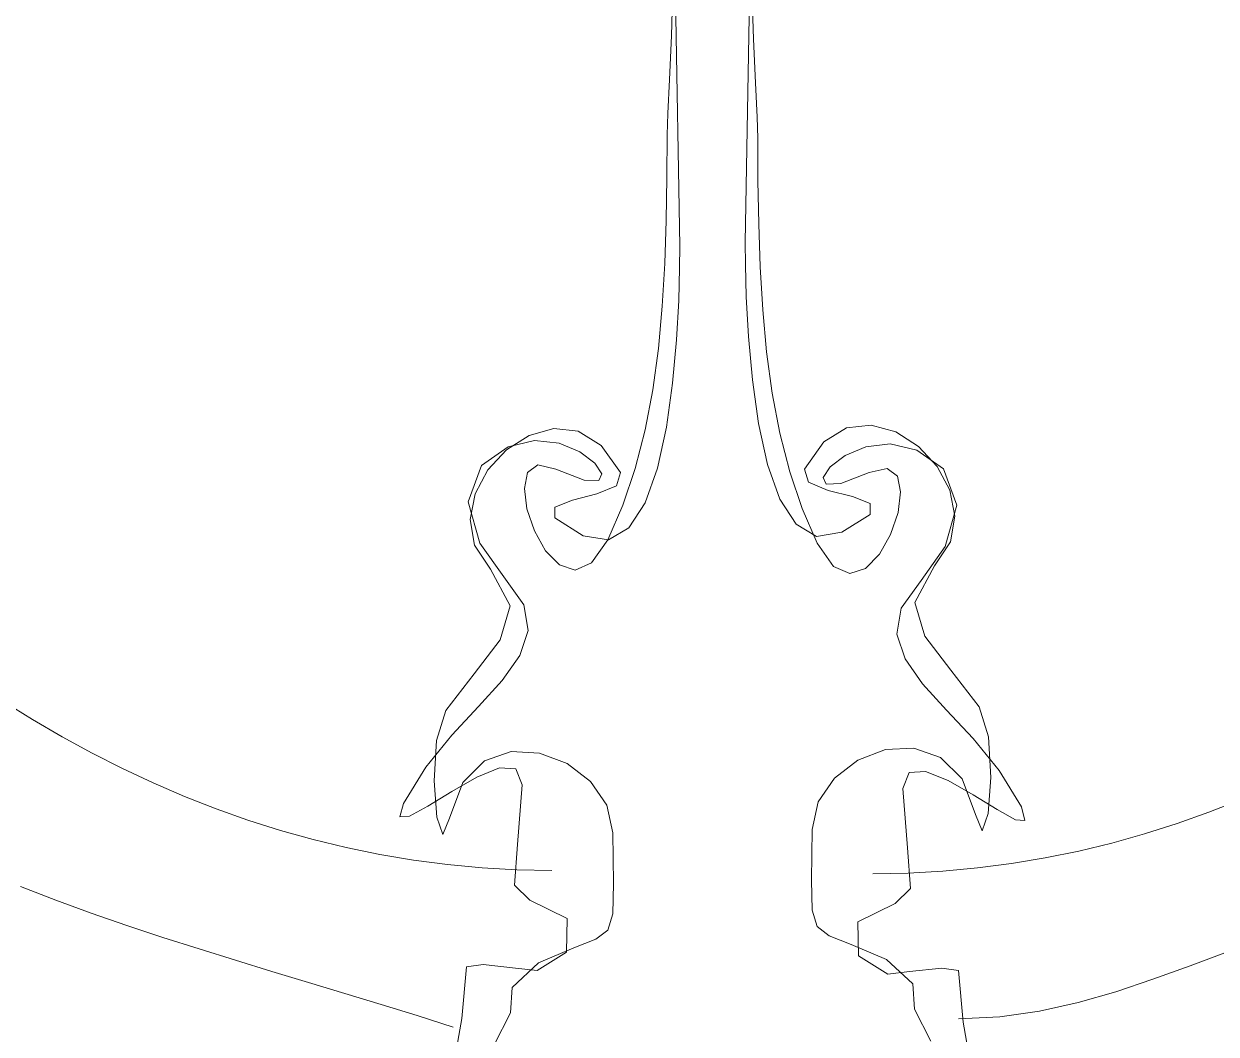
# Model space of a CAD drawing. Header units: centimetres. Extents: x -377343 to 693706, y 194584 to 813780.
# Drawn here: x 199272.62 to 199308.76, y 498018.21 to 498048.83 of the extents above; entities that cross this region are included whole.
import ezdxf

# ---------------------------------------------------------------- set-up
doc = ezdxf.new("R2010")
doc.units = ezdxf.units.CM
doc.layers.add('PIPA', color=11, linetype='Continuous')
doc.layers.add('TEXT', color=7, linetype='Continuous')

msp = doc.modelspace()

# ---------------------------------------------------------------- linework, layer by layer
at = {"layer": 'PIPA', "lineweight": 35, "extrusion": (0, 0.816497, 0.57735), "elevation": 193451.324}
msp.add_lwpolyline([(-421704.212, -325591.681), (-159560.265, -63447.734), (377343.333, -600351.331), (-158232.47, -1135927.133), (-693706.405, -600453.199), (-454216.825, -360963.619)], dxfattribs=at)
at = {"layer": 'TEXT', "color": 2, "linetype": 'Continuous', "lineweight": 13}
for p, q in [((199292.282, 498055.272), (199292.507, 498042.097)), ((199292.282, 498055.272), (199292.507, 498042.097)), ((199294.713, 498055.378), (199294.488, 498042.203)), ((199294.713, 498055.378), (199294.488, 498042.203)), ((199292.251, 498048.472), (199292.3, 498049.976)), ((199292.251, 498048.472), (199292.3, 498049.976)), ((199294.744, 498048.366), (199294.695, 498049.87)), ((199294.744, 498048.366), (199294.695, 498049.87)), ((199292.193, 498047.147), (199292.251, 498048.472)), ((199292.193, 498047.147), (199292.251, 498048.472)), ((199294.802, 498047.041), (199294.744, 498048.366)), ((199294.802, 498047.041), (199294.744, 498048.366)), ((199292.144, 498046.109), (199292.193, 498047.147)), ((199292.144, 498046.109), (199292.193, 498047.147)), ((199294.851, 498046.003), (199294.802, 498047.041)), ((199294.851, 498046.003), (199294.802, 498047.041)), ((199292.123, 498045.468), (199292.144, 498046.109)), ((199292.123, 498045.468), (199292.144, 498046.109)), ((199294.872, 498045.362), (199294.851, 498046.003)), ((199294.872, 498045.362), (199294.851, 498046.003)), ((199292.118, 498044.176), (199292.123, 498045.468)), ((199292.118, 498044.176), (199292.123, 498045.468)), ((199294.876, 498044.07), (199294.872, 498045.362)), ((199294.876, 498044.07), (199294.872, 498045.362)), ((199292.098, 498042.873), (199292.118, 498044.176)), ((199292.098, 498042.873), (199292.118, 498044.176)), ((199294.897, 498042.767), (199294.876, 498044.07)), ((199294.897, 498042.767), (199294.876, 498044.07)), ((199292.053, 498041.569), (199292.098, 498042.873)), ((199292.053, 498041.569), (199292.098, 498042.873)), ((199294.941, 498041.463), (199294.897, 498042.767)), ((199294.941, 498041.463), (199294.897, 498042.767)), ((199292.507, 498042.097), (199292.501, 498041.431)), ((199292.507, 498042.097), (199292.501, 498041.431)), ((199294.488, 498042.203), (199294.494, 498041.537)), ((199294.488, 498042.203), (199294.494, 498041.537)), ((199291.976, 498040.272), (199292.053, 498041.569)), ((199291.976, 498040.272), (199292.053, 498041.569)), ((199294.494, 498041.537), (199294.522, 498040.554)), ((199294.494, 498041.537), (199294.522, 498040.554)), ((199292.501, 498041.431), (199292.473, 498040.448)), ((199292.501, 498041.431), (199292.473, 498040.448)), ((199295.019, 498040.166), (199294.941, 498041.463)), ((199295.019, 498040.166), (199294.941, 498041.463)), ((199292.473, 498040.448), (199292.406, 498039.249)), ((199292.473, 498040.448), (199292.406, 498039.249)), ((199294.522, 498040.554), (199294.588, 498039.355)), ((199294.522, 498040.554), (199294.588, 498039.355)), ((199291.856, 498038.994), (199291.976, 498040.272)), ((199291.856, 498038.994), (199291.976, 498040.272)), ((199295.139, 498038.888), (199295.019, 498040.166)), ((199295.139, 498038.888), (199295.019, 498040.166)), ((199294.588, 498039.355), (199294.708, 498038.041)), ((199294.588, 498039.355), (199294.708, 498038.041)), ((199291.685, 498037.742), (199291.856, 498038.994)), ((199291.685, 498037.742), (199291.856, 498038.994)), ((199292.406, 498039.249), (199292.287, 498037.935)), ((199292.406, 498039.249), (199292.287, 498037.935)), ((199295.309, 498037.636), (199295.139, 498038.888)), ((199295.309, 498037.636), (199295.139, 498038.888)), ((199292.287, 498037.935), (199292.099, 498036.607)), ((199292.287, 498037.935), (199292.099, 498036.607)), ((199294.708, 498038.041), (199294.896, 498036.713)), ((199294.708, 498038.041), (199294.896, 498036.713)), ((199291.456, 498036.527), (199291.685, 498037.742)), ((199291.456, 498036.527), (199291.685, 498037.742)), ((199295.539, 498036.421), (199295.309, 498037.636)), ((199295.539, 498036.421), (199295.309, 498037.636)), ((199288.683, 498036.561), (199287.94, 498036.354)), ((199288.683, 498036.561), (199287.94, 498036.354)), ((199289.43, 498036.48), (199288.683, 498036.561)), ((199289.43, 498036.48), (199288.683, 498036.561)), ((199290.124, 498036.055), (199289.43, 498036.48)), ((199290.124, 498036.055), (199289.43, 498036.48)), ((199291.158, 498035.357), (199291.456, 498036.527)), ((199291.158, 498035.357), (199291.456, 498036.527)), ((199292.099, 498036.607), (199291.826, 498035.368)), ((199292.099, 498036.607), (199291.826, 498035.368)), ((199294.896, 498036.713), (199295.169, 498035.474)), ((199294.896, 498036.713), (199295.169, 498035.474)), ((199296.871, 498036.161), (199297.564, 498036.586)), ((199296.871, 498036.161), (199297.564, 498036.586)), ((199297.564, 498036.586), (199298.312, 498036.667)), ((199297.564, 498036.586), (199298.312, 498036.667)), ((199298.312, 498036.667), (199299.055, 498036.46)), ((199298.312, 498036.667), (199299.055, 498036.46)), ((199299.055, 498036.46), (199299.738, 498036.024)), ((199299.055, 498036.46), (199299.738, 498036.024)), ((199287.94, 498036.354), (199287.257, 498035.918)), ((199287.94, 498036.354), (199287.257, 498035.918)), ((199287.301, 498036.014), (199288.107, 498036.204)), ((199287.301, 498036.014), (199288.107, 498036.204)), ((199288.107, 498036.204), (199288.854, 498036.118)), ((199288.107, 498036.204), (199288.854, 498036.118)), ((199288.854, 498036.118), (199289.48, 498035.854)), ((199288.854, 498036.118), (199289.48, 498035.854)), ((199295.837, 498035.251), (199295.539, 498036.421)), ((199295.837, 498035.251), (199295.539, 498036.421)), ((199296.29, 498035.334), (199296.871, 498036.161)), ((199296.29, 498035.334), (199296.871, 498036.161)), ((199298.888, 498036.098), (199298.141, 498036.012)), ((199298.888, 498036.098), (199298.141, 498036.012)), ((199299.694, 498035.908), (199298.888, 498036.098)), ((199299.694, 498035.908), (199298.888, 498036.098)), ((199286.493, 498035.447), (199287.301, 498036.014)), ((199286.493, 498035.447), (199287.301, 498036.014)), ((199287.257, 498035.918), (199286.692, 498035.309)), ((199287.257, 498035.918), (199286.692, 498035.309)), ((199289.48, 498035.854), (199289.928, 498035.511)), ((199289.48, 498035.854), (199289.928, 498035.511)), ((199290.705, 498035.228), (199290.124, 498036.055)), ((199290.705, 498035.228), (199290.124, 498036.055)), ((199297.514, 498035.748), (199297.067, 498035.405)), ((199297.514, 498035.748), (199297.067, 498035.405)), ((199298.141, 498036.012), (199297.514, 498035.748)), ((199298.141, 498036.012), (199297.514, 498035.748)), ((199300.502, 498035.34), (199299.694, 498035.908)), ((199300.502, 498035.34), (199299.694, 498035.908)), ((199299.738, 498036.024), (199300.303, 498035.415)), ((199299.738, 498036.024), (199300.303, 498035.415)), ((199286.093, 498034.345), (199286.493, 498035.447)), ((199286.093, 498034.345), (199286.493, 498035.447)), ((199288.199, 498035.459), (199287.893, 498035.23)), ((199288.199, 498035.459), (199287.893, 498035.23)), ((199288.745, 498035.334), (199288.199, 498035.459)), ((199288.745, 498035.334), (199288.199, 498035.459)), ((199289.928, 498035.511), (199290.138, 498035.188)), ((199289.928, 498035.511), (199290.138, 498035.188)), ((199291.826, 498035.368), (199291.453, 498034.317)), ((199291.826, 498035.368), (199291.453, 498034.317)), ((199295.169, 498035.474), (199295.542, 498034.423)), ((199295.169, 498035.474), (199295.542, 498034.423)), ((199297.067, 498035.405), (199296.857, 498035.082)), ((199297.067, 498035.405), (199296.857, 498035.082)), ((199300.303, 498035.415), (199300.692, 498034.692)), ((199300.303, 498035.415), (199300.692, 498034.692)), ((199286.692, 498035.309), (199286.303, 498034.585)), ((199286.692, 498035.309), (199286.303, 498034.585)), ((199287.893, 498035.23), (199287.794, 498034.751)), ((199287.893, 498035.23), (199287.794, 498034.751)), ((199289.606, 498035), (199288.745, 498035.334)), ((199289.606, 498035), (199288.745, 498035.334)), ((199290.05, 498034.985), (199289.606, 498035)), ((199290.05, 498034.985), (199289.606, 498035)), ((199290.138, 498035.188), (199290.05, 498034.985)), ((199290.138, 498035.188), (199290.05, 498034.985)), ((199290.583, 498034.828), (199290.705, 498035.228)), ((199290.583, 498034.828), (199290.705, 498035.228)), ((199290.782, 498034.243), (199291.158, 498035.357)), ((199290.782, 498034.243), (199291.158, 498035.357)), ((199296.212, 498034.137), (199295.837, 498035.251)), ((199296.212, 498034.137), (199295.837, 498035.251)), ((199296.412, 498034.934), (199296.29, 498035.334)), ((199296.412, 498034.934), (199296.29, 498035.334)), ((199296.857, 498035.082), (199296.944, 498034.879)), ((199296.857, 498035.082), (199296.944, 498034.879)), ((199297.389, 498034.894), (199298.25, 498035.228)), ((199297.389, 498034.894), (199298.25, 498035.228)), ((199298.25, 498035.228), (199298.795, 498035.353)), ((199298.25, 498035.228), (199298.795, 498035.353)), ((199298.795, 498035.353), (199299.102, 498035.124)), ((199298.795, 498035.353), (199299.102, 498035.124)), ((199299.102, 498035.124), (199299.2, 498034.645)), ((199299.102, 498035.124), (199299.2, 498034.645)), ((199300.902, 498034.239), (199300.502, 498035.34)), ((199300.902, 498034.239), (199300.502, 498035.34)), ((199287.794, 498034.751), (199287.873, 498034.127)), ((199287.794, 498034.751), (199287.873, 498034.127)), ((199289.988, 498034.581), (199290.583, 498034.828)), ((199289.988, 498034.581), (199290.583, 498034.828)), ((199297.007, 498034.687), (199296.412, 498034.934)), ((199297.007, 498034.687), (199296.412, 498034.934)), ((199296.944, 498034.879), (199297.389, 498034.894)), ((199296.944, 498034.879), (199297.389, 498034.894)), ((199297.74, 498034.503), (199297.007, 498034.687)), ((199297.74, 498034.503), (199297.007, 498034.687)), ((199299.2, 498034.645), (199299.122, 498034.021)), ((199299.2, 498034.645), (199299.122, 498034.021)), ((199300.692, 498034.692), (199300.848, 498033.911)), ((199300.692, 498034.692), (199300.848, 498033.911)), ((199286.443, 498033.094), (199286.093, 498034.345)), ((199286.443, 498033.094), (199286.093, 498034.345)), ((199286.303, 498034.585), (199286.147, 498033.805)), ((199286.303, 498034.585), (199286.147, 498033.805)), ((199288.72, 498034.185), (199289.255, 498034.397)), ((199288.72, 498034.185), (199289.255, 498034.397)), ((199289.255, 498034.397), (199289.988, 498034.581)), ((199289.255, 498034.397), (199289.988, 498034.581)), ((199291.453, 498034.317), (199290.965, 498033.557)), ((199291.453, 498034.317), (199290.965, 498033.557)), ((199295.542, 498034.423), (199296.03, 498033.663)), ((199295.542, 498034.423), (199296.03, 498033.663)), ((199298.275, 498034.291), (199297.74, 498034.503)), ((199298.275, 498034.291), (199297.74, 498034.503)), ((199298.279, 498033.96), (199298.275, 498034.291)), ((199298.279, 498033.96), (199298.275, 498034.291)), ((199287.873, 498034.127), (199288.098, 498033.462)), ((199287.873, 498034.127), (199288.098, 498033.462)), ((199288.716, 498033.854), (199288.72, 498034.185)), ((199288.716, 498033.854), (199288.72, 498034.185)), ((199290.322, 498033.194), (199290.782, 498034.243)), ((199290.322, 498033.194), (199290.782, 498034.243)), ((199296.673, 498033.088), (199296.212, 498034.137)), ((199296.673, 498033.088), (199296.212, 498034.137)), ((199297.416, 498033.42), (199298.279, 498033.96)), ((199297.416, 498033.42), (199298.279, 498033.96)), ((199299.122, 498034.021), (199298.897, 498033.356)), ((199299.122, 498034.021), (199298.897, 498033.356)), ((199300.552, 498032.988), (199300.902, 498034.239)), ((199300.552, 498032.988), (199300.902, 498034.239)), ((199286.147, 498033.805), (199286.281, 498033.024)), ((199286.147, 498033.805), (199286.281, 498033.024)), ((199289.579, 498033.314), (199288.716, 498033.854)), ((199289.579, 498033.314), (199288.716, 498033.854)), ((199290.965, 498033.557), (199290.345, 498033.189)), ((199290.965, 498033.557), (199290.345, 498033.189)), ((199296.03, 498033.663), (199296.65, 498033.295)), ((199296.03, 498033.663), (199296.65, 498033.295)), ((199300.848, 498033.911), (199300.713, 498033.13)), ((199300.848, 498033.911), (199300.713, 498033.13)), ((199288.098, 498033.462), (199288.437, 498032.861)), ((199288.098, 498033.462), (199288.437, 498032.861)), ((199290.345, 498033.189), (199289.579, 498033.314)), ((199290.345, 498033.189), (199289.579, 498033.314)), ((199289.834, 498032.491), (199290.322, 498033.194)), ((199289.834, 498032.491), (199290.322, 498033.194)), ((199296.65, 498033.295), (199297.416, 498033.42)), ((199296.65, 498033.295), (199297.416, 498033.42)), ((199298.897, 498033.356), (199298.558, 498032.755)), ((199298.897, 498033.356), (199298.558, 498032.755)), ((199286.281, 498033.024), (199286.764, 498032.3)), ((199286.281, 498033.024), (199286.764, 498032.3)), ((199287.169, 498032.068), (199286.443, 498033.094)), ((199287.169, 498032.068), (199286.443, 498033.094)), ((199288.437, 498032.861), (199288.86, 498032.429)), ((199288.437, 498032.861), (199288.86, 498032.429)), ((199297.161, 498032.385), (199296.673, 498033.088)), ((199297.161, 498032.385), (199296.673, 498033.088)), ((199299.826, 498031.962), (199300.552, 498032.988)), ((199299.826, 498031.962), (199300.552, 498032.988)), ((199300.713, 498033.13), (199300.231, 498032.406)), ((199300.713, 498033.13), (199300.231, 498032.406)), ((199289.336, 498032.271), (199289.834, 498032.491)), ((199289.336, 498032.271), (199289.834, 498032.491)), ((199298.558, 498032.755), (199298.135, 498032.323)), ((199298.558, 498032.755), (199298.135, 498032.323)), ((199286.764, 498032.3), (199287.36, 498031.188)), ((199286.764, 498032.3), (199287.36, 498031.188)), ((199288.86, 498032.429), (199289.336, 498032.271)), ((199288.86, 498032.429), (199289.336, 498032.271)), ((199297.659, 498032.165), (199297.161, 498032.385)), ((199297.659, 498032.165), (199297.161, 498032.385)), ((199298.135, 498032.323), (199297.659, 498032.165)), ((199298.135, 498032.323), (199297.659, 498032.165)), ((199300.231, 498032.406), (199299.634, 498031.294)), ((199300.231, 498032.406), (199299.634, 498031.294)), ((199287.782, 498031.224), (199287.169, 498032.068)), ((199287.782, 498031.224), (199287.169, 498032.068)), ((199299.213, 498031.118), (199299.826, 498031.962)), ((199299.213, 498031.118), (199299.826, 498031.962)), ((199287.36, 498031.188), (199287.06, 498030.161)), ((199287.36, 498031.188), (199287.06, 498030.161)), ((199287.913, 498030.441), (199287.782, 498031.224)), ((199287.913, 498030.441), (199287.782, 498031.224)), ((199299.082, 498030.335), (199299.213, 498031.118)), ((199299.082, 498030.335), (199299.213, 498031.118)), ((199299.634, 498031.294), (199299.935, 498030.267)), ((199299.634, 498031.294), (199299.935, 498030.267)), ((199287.661, 498029.687), (199287.913, 498030.441)), ((199287.661, 498029.687), (199287.913, 498030.441)), ((199299.333, 498029.581), (199299.082, 498030.335)), ((199299.333, 498029.581), (199299.082, 498030.335)), ((199287.06, 498030.161), (199286.273, 498029.133)), ((199287.06, 498030.161), (199286.273, 498029.133)), ((199299.935, 498030.267), (199300.722, 498029.239)), ((199299.935, 498030.267), (199300.722, 498029.239)), ((199287.126, 498028.929), (199287.661, 498029.687)), ((199287.126, 498028.929), (199287.661, 498029.687)), ((199299.868, 498028.823), (199299.333, 498029.581)), ((199299.868, 498028.823), (199299.333, 498029.581)), ((199300.722, 498029.239), (199301.582, 498028.127)), ((199300.722, 498029.239), (199301.582, 498028.127)), ((199286.273, 498029.133), (199285.413, 498028.021)), ((199286.273, 498029.133), (199285.413, 498028.021)), ((199286.407, 498028.135), (199287.126, 498028.929)), ((199286.407, 498028.135), (199287.126, 498028.929)), ((199300.588, 498028.029), (199299.868, 498028.823)), ((199300.588, 498028.029), (199299.868, 498028.823)), ((199272.007, 498028.294), (199272.888, 498027.744)), ((199272.007, 498028.294), (199272.888, 498027.744)), ((199285.601, 498027.27), (199286.407, 498028.135)), ((199285.601, 498027.27), (199286.407, 498028.135)), ((199285.413, 498028.021), (199285.132, 498027.109)), ((199285.413, 498028.021), (199285.132, 498027.109)), ((199301.394, 498027.164), (199300.588, 498028.029)), ((199301.394, 498027.164), (199300.588, 498028.029)), ((199301.582, 498028.127), (199301.862, 498027.215)), ((199301.582, 498028.127), (199301.862, 498027.215)), ((199272.888, 498027.744), (199273.782, 498027.22)), ((199272.888, 498027.744), (199273.782, 498027.22)), ((199273.782, 498027.22), (199274.69, 498026.725)), ((199273.782, 498027.22), (199274.69, 498026.725)), ((199284.808, 498026.303), (199285.601, 498027.27)), ((199284.808, 498026.303), (199285.601, 498027.27)), ((199285.132, 498027.109), (199285.063, 498025.882)), ((199285.132, 498027.109), (199285.063, 498025.882)), ((199302.186, 498026.197), (199301.394, 498027.164)), ((199302.186, 498026.197), (199301.394, 498027.164)), ((199301.862, 498027.215), (199301.932, 498025.989)), ((199301.862, 498027.215), (199301.932, 498025.989)), ((199274.69, 498026.725), (199275.611, 498026.258)), ((199274.69, 498026.725), (199275.611, 498026.258)), ((199286.584, 498026.49), (199287.39, 498026.771)), ((199286.584, 498026.49), (199287.39, 498026.771)), ((199287.39, 498026.771), (199288.256, 498026.726)), ((199287.39, 498026.771), (199288.256, 498026.726)), ((199288.256, 498026.726), (199289.09, 498026.407)), ((199288.256, 498026.726), (199289.09, 498026.407)), ((199298.739, 498026.832), (199297.904, 498026.513)), ((199298.739, 498026.832), (199297.904, 498026.513)), ((199299.605, 498026.877), (199298.739, 498026.832)), ((199299.605, 498026.877), (199298.739, 498026.832)), ((199300.41, 498026.596), (199299.605, 498026.877)), ((199300.41, 498026.596), (199299.605, 498026.877)), ((199285.932, 498025.835), (199286.584, 498026.49)), ((199285.932, 498025.835), (199286.584, 498026.49)), ((199289.09, 498026.407), (199289.801, 498025.864)), ((199289.09, 498026.407), (199289.801, 498025.864)), ((199297.904, 498026.513), (199297.194, 498025.97)), ((199297.904, 498026.513), (199297.194, 498025.97)), ((199301.063, 498025.941), (199300.41, 498026.596)), ((199301.063, 498025.941), (199300.41, 498026.596)), ((199275.611, 498026.258), (199276.544, 498025.821)), ((199275.611, 498026.258), (199276.544, 498025.821)), ((199284.128, 498025.199), (199284.808, 498026.303)), ((199284.128, 498025.199), (199284.808, 498026.303)), ((199286.354, 498026), (199285.592, 498025.565)), ((199286.354, 498026), (199285.592, 498025.565)), ((199287.042, 498026.276), (199286.354, 498026)), ((199287.042, 498026.276), (199286.354, 498026)), ((199287.54, 498026.246), (199287.042, 498026.276)), ((199287.54, 498026.246), (199287.042, 498026.276)), ((199287.732, 498025.762), (199287.54, 498026.246)), ((199287.732, 498025.762), (199287.54, 498026.246)), ((199297.194, 498025.97), (199296.7, 498025.253)), ((199297.194, 498025.97), (199296.7, 498025.253)), ((199299.263, 498025.656), (199299.455, 498026.14)), ((199299.263, 498025.656), (199299.455, 498026.14)), ((199299.455, 498026.14), (199299.953, 498026.17)), ((199299.455, 498026.14), (199299.953, 498026.17)), ((199299.953, 498026.17), (199300.641, 498025.894)), ((199299.953, 498026.17), (199300.641, 498025.894)), ((199301.932, 498025.989), (199301.85, 498024.892)), ((199301.932, 498025.989), (199301.85, 498024.892)), ((199302.867, 498025.093), (199302.186, 498026.197)), ((199302.867, 498025.093), (199302.186, 498026.197)), ((199276.544, 498025.821), (199277.49, 498025.414)), ((199276.544, 498025.821), (199277.49, 498025.414)), ((199285.063, 498025.882), (199285.145, 498024.786)), ((199285.063, 498025.882), (199285.145, 498024.786)), ((199285.525, 498024.756), (199285.932, 498025.835)), ((199285.525, 498024.756), (199285.932, 498025.835)), ((199287.59, 498023.957), (199287.732, 498025.762)), ((199287.59, 498023.957), (199287.732, 498025.762)), ((199289.801, 498025.864), (199290.295, 498025.147)), ((199289.801, 498025.864), (199290.295, 498025.147)), ((199299.405, 498023.851), (199299.263, 498025.656)), ((199299.405, 498023.851), (199299.263, 498025.656)), ((199300.641, 498025.894), (199301.403, 498025.459)), ((199300.641, 498025.894), (199301.403, 498025.459)), ((199301.47, 498024.862), (199301.063, 498025.941)), ((199301.47, 498024.862), (199301.063, 498025.941)), ((199277.49, 498025.414), (199278.448, 498025.038)), ((199277.49, 498025.414), (199278.448, 498025.038)), ((199285.592, 498025.565), (199284.873, 498025.12)), ((199285.592, 498025.565), (199284.873, 498025.12)), ((199296.7, 498025.253), (199296.515, 498024.411)), ((199296.7, 498025.253), (199296.515, 498024.411)), ((199301.403, 498025.459), (199302.122, 498025.014)), ((199301.403, 498025.459), (199302.122, 498025.014)), ((199309.505, 498025.308), (199308.547, 498024.932)), ((199309.505, 498025.308), (199308.547, 498024.932)), ((199278.448, 498025.038), (199279.417, 498024.694)), ((199278.448, 498025.038), (199279.417, 498024.694)), ((199284.024, 498024.789), (199284.128, 498025.199)), ((199284.024, 498024.789), (199284.128, 498025.199)), ((199284.873, 498025.12), (199284.311, 498024.812)), ((199284.873, 498025.12), (199284.311, 498024.812)), ((199290.295, 498025.147), (199290.48, 498024.305)), ((199290.295, 498025.147), (199290.48, 498024.305)), ((199301.85, 498024.892), (199301.676, 498024.369)), ((199301.85, 498024.892), (199301.676, 498024.369)), ((199302.122, 498025.014), (199302.684, 498024.706)), ((199302.122, 498025.014), (199302.684, 498024.706)), ((199302.97, 498024.683), (199302.867, 498025.093)), ((199302.97, 498024.683), (199302.867, 498025.093)), ((199308.547, 498024.932), (199307.578, 498024.588)), ((199308.547, 498024.932), (199307.578, 498024.588)), ((199279.417, 498024.694), (199280.399, 498024.384)), ((199279.417, 498024.694), (199280.399, 498024.384)), ((199284.311, 498024.812), (199284.024, 498024.789)), ((199284.311, 498024.812), (199284.024, 498024.789)), ((199285.145, 498024.786), (199285.319, 498024.263)), ((199285.145, 498024.786), (199285.319, 498024.263)), ((199285.319, 498024.263), (199285.525, 498024.756)), ((199285.319, 498024.263), (199285.525, 498024.756)), ((199301.676, 498024.369), (199301.47, 498024.862)), ((199301.676, 498024.369), (199301.47, 498024.862)), ((199302.684, 498024.706), (199302.97, 498024.683)), ((199302.684, 498024.706), (199302.97, 498024.683)), ((199307.578, 498024.588), (199306.596, 498024.278)), ((199307.578, 498024.588), (199306.596, 498024.278)), ((199280.399, 498024.384), (199281.391, 498024.106)), ((199280.399, 498024.384), (199281.391, 498024.106)), ((199290.48, 498024.305), (199290.493, 498022.77)), ((199290.48, 498024.305), (199290.493, 498022.77)), ((199296.515, 498024.411), (199296.502, 498022.876)), ((199296.515, 498024.411), (199296.502, 498022.876)), ((199306.596, 498024.278), (199305.604, 498024)), ((199306.596, 498024.278), (199305.604, 498024)), ((199281.391, 498024.106), (199282.395, 498023.863)), ((199281.391, 498024.106), (199282.395, 498023.863)), ((199282.395, 498023.863), (199283.409, 498023.656)), ((199282.395, 498023.863), (199283.409, 498023.656)), ((199287.498, 498022.726), (199287.59, 498023.957)), ((199287.498, 498022.726), (199287.59, 498023.957)), ((199299.497, 498022.62), (199299.405, 498023.851)), ((199299.497, 498022.62), (199299.405, 498023.851)), ((199305.604, 498024), (199304.6, 498023.757)), ((199305.604, 498024), (199304.6, 498023.757)), ((199283.409, 498023.656), (199284.434, 498023.484)), ((199283.409, 498023.656), (199284.434, 498023.484)), ((199284.434, 498023.484), (199285.469, 498023.349)), ((199284.434, 498023.484), (199285.469, 498023.349)), ((199303.586, 498023.55), (199302.561, 498023.378)), ((199303.586, 498023.55), (199302.561, 498023.378)), ((199304.6, 498023.757), (199303.586, 498023.55)), ((199304.6, 498023.757), (199303.586, 498023.55)), ((199285.469, 498023.349), (199286.514, 498023.251)), ((199285.469, 498023.349), (199286.514, 498023.251)), ((199286.514, 498023.251), (199287.568, 498023.192)), ((199286.514, 498023.251), (199287.568, 498023.192)), ((199287.568, 498023.192), (199288.632, 498023.172)), ((199287.568, 498023.192), (199288.632, 498023.172)), ((199299.426, 498023.086), (199298.362, 498023.066)), ((199299.426, 498023.086), (199298.362, 498023.066)), ((199300.481, 498023.145), (199299.426, 498023.086)), ((199300.481, 498023.145), (199299.426, 498023.086)), ((199301.526, 498023.243), (199300.481, 498023.145)), ((199301.526, 498023.243), (199300.481, 498023.145)), ((199302.561, 498023.378), (199301.526, 498023.243)), ((199302.561, 498023.378), (199301.526, 498023.243)), ((199287.957, 498022.272), (199287.498, 498022.726)), ((199287.957, 498022.272), (199287.498, 498022.726)), ((199290.493, 498022.77), (199290.472, 498021.857)), ((199290.493, 498022.77), (199290.472, 498021.857)), ((199296.502, 498022.876), (199296.523, 498021.963)), ((199296.502, 498022.876), (199296.523, 498021.963)), ((199273.588, 498022.27), (199272.523, 498022.682)), ((199299.038, 498022.166), (199299.497, 498022.62)), ((199299.038, 498022.166), (199299.497, 498022.62)), ((199274.663, 498021.878), (199273.588, 498022.27)), ((199289.091, 498021.717), (199287.957, 498022.272)), ((199289.091, 498021.717), (199287.957, 498022.272)), ((199297.904, 498021.611), (199299.038, 498022.166)), ((199297.904, 498021.611), (199299.038, 498022.166)), ((199275.748, 498021.502), (199274.663, 498021.878)), ((199289.075, 498020.687), (199289.091, 498021.717)), ((199289.075, 498020.687), (199289.091, 498021.717)), ((199290.472, 498021.857), (199290.325, 498021.363)), ((199290.472, 498021.857), (199290.325, 498021.363)), ((199296.523, 498021.963), (199296.67, 498021.469)), ((199296.523, 498021.963), (199296.67, 498021.469)), ((199276.84, 498021.14), (199275.748, 498021.502)), ((199290.325, 498021.363), (199289.963, 498021.085)), ((199290.325, 498021.363), (199289.963, 498021.085)), ((199296.67, 498021.469), (199297.032, 498021.191)), ((199296.67, 498021.469), (199297.032, 498021.191)), ((199297.92, 498020.581), (199297.904, 498021.611)), ((199297.92, 498020.581), (199297.904, 498021.611)), ((199277.937, 498020.789), (199276.84, 498021.14)), ((199289.963, 498021.085), (199289.294, 498020.82)), ((199289.963, 498021.085), (199289.294, 498020.82)), ((199297.032, 498021.191), (199297.701, 498020.926)), ((199297.032, 498021.191), (199297.701, 498020.926)), ((199297.701, 498020.926), (199298.767, 498020.47)), ((199297.701, 498020.926), (199298.767, 498020.47)), ((199279.038, 498020.447), (199277.937, 498020.789)), ((199288.182, 498020.132), (199289.075, 498020.687)), ((199288.182, 498020.132), (199289.075, 498020.687)), ((199289.294, 498020.82), (199288.228, 498020.364)), ((199289.294, 498020.82), (199288.228, 498020.364)), ((199298.813, 498020.026), (199297.92, 498020.581)), ((199298.813, 498020.026), (199297.92, 498020.581)), ((199309.105, 498020.7), (199307.974, 498020.28)), ((199280.142, 498020.11), (199279.038, 498020.447)), ((199285.897, 498018.677), (199286.043, 498020.245)), ((199285.897, 498018.677), (199286.043, 498020.245)), ((199286.043, 498020.245), (199286.547, 498020.316)), ((199286.043, 498020.245), (199286.547, 498020.316)), ((199286.547, 498020.316), (199287.527, 498020.211)), ((199286.547, 498020.316), (199287.527, 498020.211)), ((199288.228, 498020.364), (199287.427, 498019.622)), ((199288.228, 498020.364), (199287.427, 498019.622)), ((199287.527, 498020.211), (199288.182, 498020.132)), ((199287.527, 498020.211), (199288.182, 498020.132)), ((199298.767, 498020.47), (199299.568, 498019.728)), ((199298.767, 498020.47), (199299.568, 498019.728)), ((199300.448, 498020.21), (199299.468, 498020.105)), ((199300.448, 498020.21), (199299.468, 498020.105)), ((199300.952, 498020.139), (199300.448, 498020.21)), ((199300.952, 498020.139), (199300.448, 498020.21)), ((199307.974, 498020.28), (199306.85, 498019.871)), ((199281.247, 498019.776), (199280.142, 498020.11)), ((199299.468, 498020.105), (199298.813, 498020.026)), ((199299.468, 498020.105), (199298.813, 498020.026)), ((199301.098, 498018.571), (199300.952, 498020.139)), ((199301.098, 498018.571), (199300.952, 498020.139)), ((199306.85, 498019.871), (199305.723, 498019.493)), ((199282.35, 498019.443), (199281.247, 498019.776)), ((199287.427, 498019.622), (199287.377, 498018.854)), ((199287.427, 498019.622), (199287.377, 498018.854)), ((199299.568, 498019.728), (199299.618, 498018.96)), ((199299.568, 498019.728), (199299.618, 498018.96)), ((199305.723, 498019.493), (199304.581, 498019.164)), ((199283.451, 498019.108), (199282.35, 498019.443)), ((199284.547, 498018.768), (199283.451, 498019.108)), ((199304.581, 498019.164), (199303.413, 498018.905)), ((199285.638, 498018.42), (199284.547, 498018.768)), ((199287.377, 498018.854), (199286.876, 498017.887)), ((199287.377, 498018.854), (199286.876, 498017.887)), ((199299.618, 498018.96), (199300.118, 498017.993)), ((199299.618, 498018.96), (199300.118, 498017.993)), ((199303.413, 498018.905), (199302.208, 498018.736)), ((199285.55, 498016.655), (199285.897, 498018.677)), ((199285.55, 498016.655), (199285.897, 498018.677)), ((199302.208, 498018.736), (199300.952, 498018.675)), ((199301.445, 498016.549), (199301.098, 498018.571)), ((199301.445, 498016.549), (199301.098, 498018.571))]:
    msp.add_line(p, q, dxfattribs=at)

doc.saveas('drawing.dxf')
